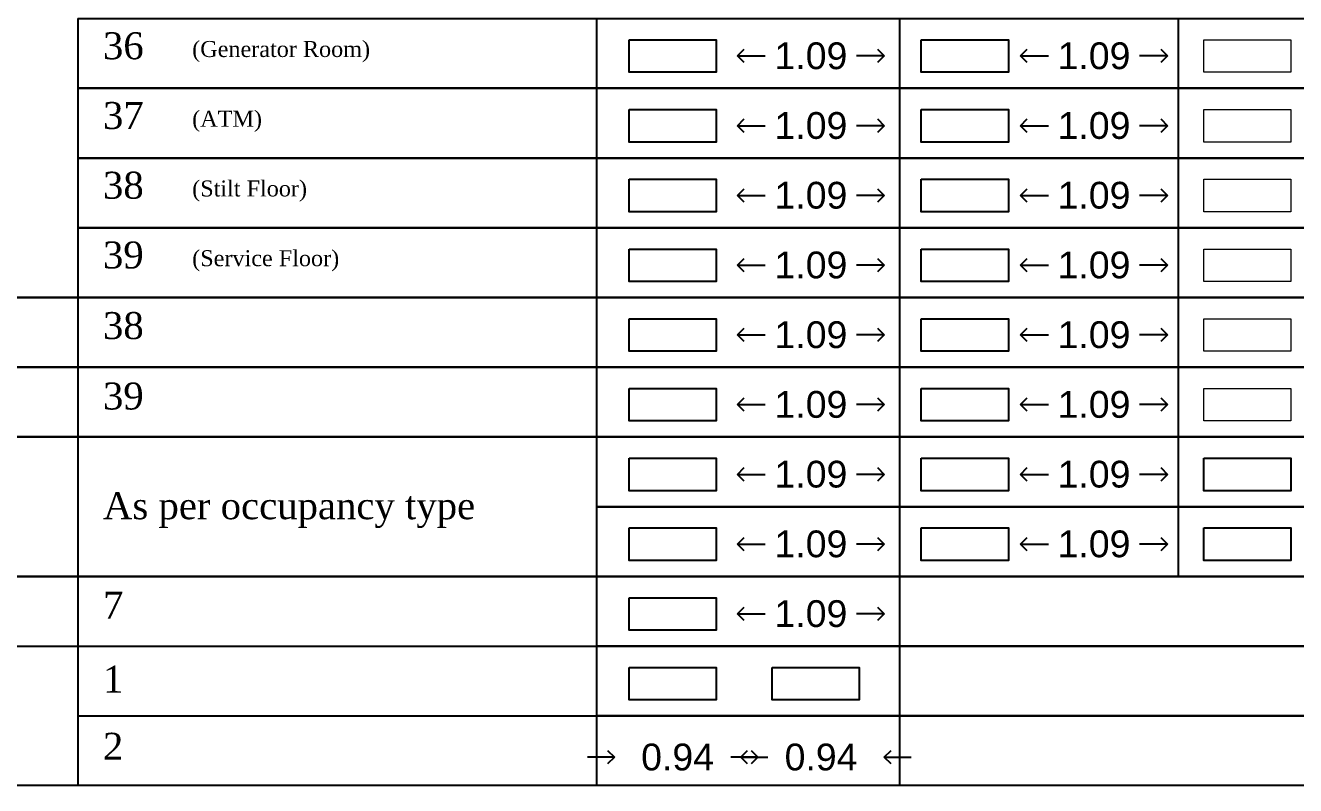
# Model space of a CAD drawing. Header units: metres. Extents: x -9481 to -9285, y 28740 to 57552.
# Drawn here: x -9462.12 to -9452.65, y 28751.47 to 28757.15 of the extents above; entities that cross this region are included whole.
import ezdxf

# ---------------------------------------------------------------- set-up
doc = ezdxf.new("R2010")
doc.units = ezdxf.units.M
doc.header["$PDMODE"] = 34
doc.header["$PDSIZE"] = -15
doc.linetypes.add('CONTINULUS', pattern=[0])
for name, color, linetype in [('BLK_1_FLR_0_ROOM_1_MEZ_AREA_1', 11, 'Continuous'), ('BLK_1_FLR_0_ROOM_2_MEZ_AREA_1', 11, 'Continuous'), ('BLK_1_FLR_1_ROOM_1_MEZ_AREA_1', 11, 'Continuous'), ('BLK_1_FLR_1_ROOM_2_MEZ_AREA_1', 11, 'Continuous'), ('BLK_1_FLR_2_ROOM_1_MEZ_AREA_1', 11, 'Continuous'), ('BLK_1_FLR_2_ROOM_2_MEZ_AREA_1', 11, 'Continuous'), ('ICT_LANDING_POINT_1', 7, 'Continuous'), ('ICT_LANDING_POINT_1_DOOR_1', 7, 'Continuous'), ('ICT_LANDING_POINT_1_DOOR_2', 7, 'Continuous')]:
    doc.layers.add(name, color=color, linetype=linetype)
doc.layers.add('BLK_1_FLR_1_REGULAR_ROOM_1', color=7, linetype='Continuous', plot=False)
doc.layers.add('BLK_1_FLR_2_REGULAR_ROOM_1', color=7, linetype='Continuous', lineweight=0)
doc.layers.add('PLAN', color=7, linetype='Continuous', lineweight=40)
doc.styles.add('Arial', font='arial.ttf', dxfattribs={"height": 0.2})
doc.styles.add('MtXpl_Georgia', font='georgiab.ttf')
doc.styles.add('style2', font='arial.ttf', dxfattribs={"height": 0.3})
doc.dimstyles.new('INT DIM', dxfattribs={"dimtxt": 0.3, "dimasz": 0.1, "dimexe": 0.18, "dimexo": 0.0625, "dimgap": 0.09, "dimtad": 0, "dimzin": 0, "dimdsep": 46, "dimtxsty": 'style2', "dimblk": 'OPEN90', "dimcen": 0.09, "dimse1": 1, "dimse2": 1, "dimclrd": 250, "dimclrt": 256, "dimadec": 0, "dimazin": 0, "dimtfac": 1, "dimtofl": 0, "dimtmove": 0, "dimatfit": 3, "dimfxl": 0.18, "dimtolj": 1, "dimtzin": 0, "dimlwd": -1, "dimarcsym": 0})

# ---------------------------------------------------------------- blocks, each defined once
blk = doc.blocks.new('_Open90')
at = {"layer": 'PLAN', "color": 0, "lineweight": -2}
for p, q in [((0, 0), (-1, 0)), ((-0.5, 0.5), (0, 0)), ((0, 0), (-0.5, -0.5))]:
    blk.add_line(p, q, dxfattribs=at)
blk = doc.blocks.new('*D345')
at = {"layer": 'BLK_1_FLR_1_REGULAR_ROOM_1', "color": 250, "transparency": 16777216}
for p, q in [((-9456.7091, 28756.9188), (-9456.6022, 28756.9188)), ((-9455.8142, 28756.9188), (-9455.9211, 28756.9188))]:
    blk.add_line(p, q, dxfattribs=at)
at = {"layer": 'Defpoints', "color": 0, "transparency": 16777216}
for p in [(-9456.8091, 28757.0389), (-9455.7142, 28757.0389), (-9455.7142, 28756.9188)]:
    blk.add_point(p, dxfattribs=at)
at = {"layer": 'BLK_1_FLR_1_REGULAR_ROOM_1', "color": 250, "transparency": 16777216, "xscale": 0.1, "yscale": 0.1, "zscale": 0.1, "rotation": 180}
blk.add_blockref('_Open90', (-9456.8091, 28756.9188), dxfattribs=at)
at = {"layer": 'BLK_1_FLR_1_REGULAR_ROOM_1', "color": 250, "transparency": 16777216, "xscale": 0.1, "yscale": 0.1, "zscale": 0.1}
blk.add_blockref('_Open90', (-9455.7142, 28756.9188), dxfattribs=at)
at = {"layer": 'BLK_1_FLR_1_REGULAR_ROOM_1', "transparency": 16777216, "insert": (-9456.2617, 28756.9188), "char_height": 0.2, "attachment_point": 5, "style": 'Arial', "bg_fill": 3, "box_fill_scale": 1.1, "bg_fill_color": 256, "bg_fill_true_color": 13158600, "bg_fill_transparency": 0}
blk.add_mtext('\\A1;1.09', dxfattribs=at)
blk = doc.blocks.new('*D346')
at = {"layer": 'BLK_1_FLR_1_REGULAR_ROOM_1', "color": 250, "transparency": 16777216}
for p, q in [((-9454.5973, 28756.9188), (-9454.4904, 28756.9188)), ((-9453.7023, 28756.9188), (-9453.8093, 28756.9188))]:
    blk.add_line(p, q, dxfattribs=at)
at = {"layer": 'Defpoints', "color": 0, "transparency": 16777216}
for p in [(-9454.6973, 28757.0389), (-9453.6023, 28757.0389), (-9453.6023, 28756.9188)]:
    blk.add_point(p, dxfattribs=at)
at = {"layer": 'BLK_1_FLR_1_REGULAR_ROOM_1', "color": 250, "transparency": 16777216, "xscale": 0.1, "yscale": 0.1, "zscale": 0.1, "rotation": 180}
blk.add_blockref('_Open90', (-9454.6973, 28756.9188), dxfattribs=at)
at = {"layer": 'BLK_1_FLR_1_REGULAR_ROOM_1', "color": 250, "transparency": 16777216, "xscale": 0.1, "yscale": 0.1, "zscale": 0.1}
blk.add_blockref('_Open90', (-9453.6023, 28756.9188), dxfattribs=at)
at = {"layer": 'BLK_1_FLR_1_REGULAR_ROOM_1', "transparency": 16777216, "insert": (-9454.1498, 28756.9188), "char_height": 0.2, "attachment_point": 5, "style": 'Arial', "bg_fill": 3, "box_fill_scale": 1.1, "bg_fill_color": 256, "bg_fill_true_color": 13158600, "bg_fill_transparency": 0}
blk.add_mtext('\\A1;1.09', dxfattribs=at)
blk = doc.blocks.new('*D352')
at = {"layer": 'BLK_1_FLR_1_REGULAR_ROOM_1', "color": 250, "transparency": 16777216}
for p, q in [((-9456.7091, 28756.3982), (-9456.6022, 28756.3982)), ((-9455.8142, 28756.3982), (-9455.9211, 28756.3982))]:
    blk.add_line(p, q, dxfattribs=at)
at = {"layer": 'Defpoints', "color": 0, "transparency": 16777216}
for p in [(-9456.8091, 28756.5182), (-9455.7142, 28756.5182), (-9455.7142, 28756.3982)]:
    blk.add_point(p, dxfattribs=at)
at = {"layer": 'BLK_1_FLR_1_REGULAR_ROOM_1', "color": 250, "transparency": 16777216, "xscale": 0.1, "yscale": 0.1, "zscale": 0.1, "rotation": 180}
blk.add_blockref('_Open90', (-9456.8091, 28756.3982), dxfattribs=at)
at = {"layer": 'BLK_1_FLR_1_REGULAR_ROOM_1', "color": 250, "transparency": 16777216, "xscale": 0.1, "yscale": 0.1, "zscale": 0.1}
blk.add_blockref('_Open90', (-9455.7142, 28756.3982), dxfattribs=at)
at = {"layer": 'BLK_1_FLR_1_REGULAR_ROOM_1', "transparency": 16777216, "insert": (-9456.2617, 28756.3982), "char_height": 0.2, "attachment_point": 5, "style": 'Arial', "bg_fill": 3, "box_fill_scale": 1.1, "bg_fill_color": 256, "bg_fill_true_color": 13158600, "bg_fill_transparency": 0}
blk.add_mtext('\\A1;1.09', dxfattribs=at)
blk = doc.blocks.new('*D353')
at = {"layer": 'BLK_1_FLR_1_REGULAR_ROOM_1', "color": 250, "transparency": 16777216}
for p, q in [((-9454.5973, 28756.3982), (-9454.4904, 28756.3982)), ((-9453.7023, 28756.3982), (-9453.8093, 28756.3982))]:
    blk.add_line(p, q, dxfattribs=at)
at = {"layer": 'Defpoints', "color": 0, "transparency": 16777216}
for p in [(-9454.6973, 28756.5182), (-9453.6023, 28756.5182), (-9453.6023, 28756.3982)]:
    blk.add_point(p, dxfattribs=at)
at = {"layer": 'BLK_1_FLR_1_REGULAR_ROOM_1', "color": 250, "transparency": 16777216, "xscale": 0.1, "yscale": 0.1, "zscale": 0.1, "rotation": 180}
blk.add_blockref('_Open90', (-9454.6973, 28756.3982), dxfattribs=at)
at = {"layer": 'BLK_1_FLR_1_REGULAR_ROOM_1', "color": 250, "transparency": 16777216, "xscale": 0.1, "yscale": 0.1, "zscale": 0.1}
blk.add_blockref('_Open90', (-9453.6023, 28756.3982), dxfattribs=at)
at = {"layer": 'BLK_1_FLR_1_REGULAR_ROOM_1', "transparency": 16777216, "insert": (-9454.1498, 28756.3982), "char_height": 0.2, "attachment_point": 5, "style": 'Arial', "bg_fill": 3, "box_fill_scale": 1.1, "bg_fill_color": 256, "bg_fill_true_color": 13158600, "bg_fill_transparency": 0}
blk.add_mtext('\\A1;1.09', dxfattribs=at)
blk = doc.blocks.new('*D359')
at = {"layer": 'BLK_1_FLR_1_REGULAR_ROOM_1', "color": 250, "transparency": 16777216}
for p, q in [((-9456.7091, 28755.8775), (-9456.6022, 28755.8775)), ((-9455.8142, 28755.8775), (-9455.9211, 28755.8775))]:
    blk.add_line(p, q, dxfattribs=at)
at = {"layer": 'Defpoints', "color": 0, "transparency": 16777216}
for p in [(-9456.8091, 28755.9976), (-9455.7142, 28755.9976), (-9455.7142, 28755.8775)]:
    blk.add_point(p, dxfattribs=at)
at = {"layer": 'BLK_1_FLR_1_REGULAR_ROOM_1', "color": 250, "transparency": 16777216, "xscale": 0.1, "yscale": 0.1, "zscale": 0.1, "rotation": 180}
blk.add_blockref('_Open90', (-9456.8091, 28755.8775), dxfattribs=at)
at = {"layer": 'BLK_1_FLR_1_REGULAR_ROOM_1', "color": 250, "transparency": 16777216, "xscale": 0.1, "yscale": 0.1, "zscale": 0.1}
blk.add_blockref('_Open90', (-9455.7142, 28755.8775), dxfattribs=at)
at = {"layer": 'BLK_1_FLR_1_REGULAR_ROOM_1', "transparency": 16777216, "insert": (-9456.2617, 28755.8775), "char_height": 0.2, "attachment_point": 5, "style": 'Arial', "bg_fill": 3, "box_fill_scale": 1.1, "bg_fill_color": 256, "bg_fill_true_color": 13158600, "bg_fill_transparency": 0}
blk.add_mtext('\\A1;1.09', dxfattribs=at)
blk = doc.blocks.new('*D360')
at = {"layer": 'BLK_1_FLR_1_REGULAR_ROOM_1', "color": 250, "transparency": 16777216}
for p, q in [((-9454.5973, 28755.8775), (-9454.4904, 28755.8775)), ((-9453.7023, 28755.8775), (-9453.8093, 28755.8775))]:
    blk.add_line(p, q, dxfattribs=at)
at = {"layer": 'Defpoints', "color": 0, "transparency": 16777216}
for p in [(-9454.6973, 28755.9976), (-9453.6023, 28755.9976), (-9453.6023, 28755.8775)]:
    blk.add_point(p, dxfattribs=at)
at = {"layer": 'BLK_1_FLR_1_REGULAR_ROOM_1', "color": 250, "transparency": 16777216, "xscale": 0.1, "yscale": 0.1, "zscale": 0.1, "rotation": 180}
blk.add_blockref('_Open90', (-9454.6973, 28755.8775), dxfattribs=at)
at = {"layer": 'BLK_1_FLR_1_REGULAR_ROOM_1', "color": 250, "transparency": 16777216, "xscale": 0.1, "yscale": 0.1, "zscale": 0.1}
blk.add_blockref('_Open90', (-9453.6023, 28755.8775), dxfattribs=at)
at = {"layer": 'BLK_1_FLR_1_REGULAR_ROOM_1', "transparency": 16777216, "insert": (-9454.1498, 28755.8775), "char_height": 0.2, "attachment_point": 5, "style": 'Arial', "bg_fill": 3, "box_fill_scale": 1.1, "bg_fill_color": 256, "bg_fill_true_color": 13158600, "bg_fill_transparency": 0}
blk.add_mtext('\\A1;1.09', dxfattribs=at)
blk = doc.blocks.new('*D366')
at = {"layer": 'BLK_1_FLR_1_REGULAR_ROOM_1', "color": 250, "transparency": 16777216}
for p, q in [((-9456.7091, 28755.3569), (-9456.6022, 28755.3569)), ((-9455.8142, 28755.3569), (-9455.9211, 28755.3569))]:
    blk.add_line(p, q, dxfattribs=at)
at = {"layer": 'Defpoints', "color": 0, "transparency": 16777216}
for p in [(-9456.8091, 28755.477), (-9455.7142, 28755.477), (-9455.7142, 28755.3569)]:
    blk.add_point(p, dxfattribs=at)
at = {"layer": 'BLK_1_FLR_1_REGULAR_ROOM_1', "color": 250, "transparency": 16777216, "xscale": 0.1, "yscale": 0.1, "zscale": 0.1, "rotation": 180}
blk.add_blockref('_Open90', (-9456.8091, 28755.3569), dxfattribs=at)
at = {"layer": 'BLK_1_FLR_1_REGULAR_ROOM_1', "color": 250, "transparency": 16777216, "xscale": 0.1, "yscale": 0.1, "zscale": 0.1}
blk.add_blockref('_Open90', (-9455.7142, 28755.3569), dxfattribs=at)
at = {"layer": 'BLK_1_FLR_1_REGULAR_ROOM_1', "transparency": 16777216, "insert": (-9456.2617, 28755.3569), "char_height": 0.2, "attachment_point": 5, "style": 'Arial', "bg_fill": 3, "box_fill_scale": 1.1, "bg_fill_color": 256, "bg_fill_true_color": 13158600, "bg_fill_transparency": 0}
blk.add_mtext('\\A1;1.09', dxfattribs=at)
blk = doc.blocks.new('*D367')
at = {"layer": 'BLK_1_FLR_1_REGULAR_ROOM_1', "color": 250, "transparency": 16777216}
for p, q in [((-9454.5973, 28755.3569), (-9454.4904, 28755.3569)), ((-9453.7023, 28755.3569), (-9453.8093, 28755.3569))]:
    blk.add_line(p, q, dxfattribs=at)
at = {"layer": 'Defpoints', "color": 0, "transparency": 16777216}
for p in [(-9454.6973, 28755.477), (-9453.6023, 28755.477), (-9453.6023, 28755.3569)]:
    blk.add_point(p, dxfattribs=at)
at = {"layer": 'BLK_1_FLR_1_REGULAR_ROOM_1', "color": 250, "transparency": 16777216, "xscale": 0.1, "yscale": 0.1, "zscale": 0.1, "rotation": 180}
blk.add_blockref('_Open90', (-9454.6973, 28755.3569), dxfattribs=at)
at = {"layer": 'BLK_1_FLR_1_REGULAR_ROOM_1', "color": 250, "transparency": 16777216, "xscale": 0.1, "yscale": 0.1, "zscale": 0.1}
blk.add_blockref('_Open90', (-9453.6023, 28755.3569), dxfattribs=at)
at = {"layer": 'BLK_1_FLR_1_REGULAR_ROOM_1', "transparency": 16777216, "insert": (-9454.1498, 28755.3569), "char_height": 0.2, "attachment_point": 5, "style": 'Arial', "bg_fill": 3, "box_fill_scale": 1.1, "bg_fill_color": 256, "bg_fill_true_color": 13158600, "bg_fill_transparency": 0}
blk.add_mtext('\\A1;1.09', dxfattribs=at)
blk = doc.blocks.new('*D380')
at = {"layer": 'BLK_1_FLR_1_REGULAR_ROOM_1', "color": 250, "transparency": 16777216}
for p, q in [((-9456.7091, 28754.8362), (-9456.6022, 28754.8362)), ((-9455.8142, 28754.8362), (-9455.9211, 28754.8362))]:
    blk.add_line(p, q, dxfattribs=at)
at = {"layer": 'Defpoints', "color": 0, "transparency": 16777216}
for p in [(-9456.8091, 28754.9563), (-9455.7142, 28754.9563), (-9455.7142, 28754.8362)]:
    blk.add_point(p, dxfattribs=at)
at = {"layer": 'BLK_1_FLR_1_REGULAR_ROOM_1', "color": 250, "transparency": 16777216, "xscale": 0.1, "yscale": 0.1, "zscale": 0.1, "rotation": 180}
blk.add_blockref('_Open90', (-9456.8091, 28754.8362), dxfattribs=at)
at = {"layer": 'BLK_1_FLR_1_REGULAR_ROOM_1', "color": 250, "transparency": 16777216, "xscale": 0.1, "yscale": 0.1, "zscale": 0.1}
blk.add_blockref('_Open90', (-9455.7142, 28754.8362), dxfattribs=at)
at = {"layer": 'BLK_1_FLR_1_REGULAR_ROOM_1', "transparency": 16777216, "insert": (-9456.2617, 28754.8362), "char_height": 0.2, "attachment_point": 5, "style": 'Arial', "bg_fill": 3, "box_fill_scale": 1.1, "bg_fill_color": 256, "bg_fill_true_color": 13158600, "bg_fill_transparency": 0}
blk.add_mtext('\\A1;1.09', dxfattribs=at)
blk = doc.blocks.new('*D381')
at = {"layer": 'BLK_1_FLR_1_REGULAR_ROOM_1', "color": 250, "transparency": 16777216}
for p, q in [((-9454.5973, 28754.8362), (-9454.4904, 28754.8362)), ((-9453.7023, 28754.8362), (-9453.8093, 28754.8362))]:
    blk.add_line(p, q, dxfattribs=at)
at = {"layer": 'Defpoints', "color": 0, "transparency": 16777216}
for p in [(-9454.6973, 28754.9563), (-9453.6023, 28754.9563), (-9453.6023, 28754.8362)]:
    blk.add_point(p, dxfattribs=at)
at = {"layer": 'BLK_1_FLR_1_REGULAR_ROOM_1', "color": 250, "transparency": 16777216, "xscale": 0.1, "yscale": 0.1, "zscale": 0.1, "rotation": 180}
blk.add_blockref('_Open90', (-9454.6973, 28754.8362), dxfattribs=at)
at = {"layer": 'BLK_1_FLR_1_REGULAR_ROOM_1', "color": 250, "transparency": 16777216, "xscale": 0.1, "yscale": 0.1, "zscale": 0.1}
blk.add_blockref('_Open90', (-9453.6023, 28754.8362), dxfattribs=at)
at = {"layer": 'BLK_1_FLR_1_REGULAR_ROOM_1', "transparency": 16777216, "insert": (-9454.1498, 28754.8362), "char_height": 0.2, "attachment_point": 5, "style": 'Arial', "bg_fill": 3, "box_fill_scale": 1.1, "bg_fill_color": 256, "bg_fill_true_color": 13158600, "bg_fill_transparency": 0}
blk.add_mtext('\\A1;1.09', dxfattribs=at)
blk = doc.blocks.new('*D373')
at = {"layer": 'BLK_1_FLR_1_REGULAR_ROOM_1', "color": 250, "transparency": 16777216}
for p, q in [((-9456.7091, 28754.3156), (-9456.6022, 28754.3156)), ((-9455.8142, 28754.3156), (-9455.9211, 28754.3156))]:
    blk.add_line(p, q, dxfattribs=at)
at = {"layer": 'Defpoints', "color": 0, "transparency": 16777216}
for p in [(-9456.8091, 28754.4357), (-9455.7142, 28754.4357), (-9455.7142, 28754.3156)]:
    blk.add_point(p, dxfattribs=at)
at = {"layer": 'BLK_1_FLR_1_REGULAR_ROOM_1', "color": 250, "transparency": 16777216, "xscale": 0.1, "yscale": 0.1, "zscale": 0.1, "rotation": 180}
blk.add_blockref('_Open90', (-9456.8091, 28754.3156), dxfattribs=at)
at = {"layer": 'BLK_1_FLR_1_REGULAR_ROOM_1', "color": 250, "transparency": 16777216, "xscale": 0.1, "yscale": 0.1, "zscale": 0.1}
blk.add_blockref('_Open90', (-9455.7142, 28754.3156), dxfattribs=at)
at = {"layer": 'BLK_1_FLR_1_REGULAR_ROOM_1', "transparency": 16777216, "insert": (-9456.2617, 28754.3156), "char_height": 0.2, "attachment_point": 5, "style": 'Arial', "bg_fill": 3, "box_fill_scale": 1.1, "bg_fill_color": 256, "bg_fill_true_color": 13158600, "bg_fill_transparency": 0}
blk.add_mtext('\\A1;1.09', dxfattribs=at)
blk = doc.blocks.new('*D374')
at = {"layer": 'BLK_1_FLR_1_REGULAR_ROOM_1', "color": 250, "transparency": 16777216}
for p, q in [((-9454.5973, 28754.3156), (-9454.4904, 28754.3156)), ((-9453.7023, 28754.3156), (-9453.8093, 28754.3156))]:
    blk.add_line(p, q, dxfattribs=at)
at = {"layer": 'Defpoints', "color": 0, "transparency": 16777216}
for p in [(-9454.6973, 28754.4357), (-9453.6023, 28754.4357), (-9453.6023, 28754.3156)]:
    blk.add_point(p, dxfattribs=at)
at = {"layer": 'BLK_1_FLR_1_REGULAR_ROOM_1', "color": 250, "transparency": 16777216, "xscale": 0.1, "yscale": 0.1, "zscale": 0.1, "rotation": 180}
blk.add_blockref('_Open90', (-9454.6973, 28754.3156), dxfattribs=at)
at = {"layer": 'BLK_1_FLR_1_REGULAR_ROOM_1', "color": 250, "transparency": 16777216, "xscale": 0.1, "yscale": 0.1, "zscale": 0.1}
blk.add_blockref('_Open90', (-9453.6023, 28754.3156), dxfattribs=at)
at = {"layer": 'BLK_1_FLR_1_REGULAR_ROOM_1', "transparency": 16777216, "insert": (-9454.1498, 28754.3156), "char_height": 0.2, "attachment_point": 5, "style": 'Arial', "bg_fill": 3, "box_fill_scale": 1.1, "bg_fill_color": 256, "bg_fill_true_color": 13158600, "bg_fill_transparency": 0}
blk.add_mtext('\\A1;1.09', dxfattribs=at)
blk = doc.blocks.new('*D442')
at = {"layer": 'BLK_1_FLR_0_ROOM_1_MEZ_AREA_1', "color": 250, "ltscale": 0.05, "transparency": 16777216}
for p, q in [((-9456.7091, 28753.7949), (-9456.6022, 28753.7949)), ((-9455.8142, 28753.7949), (-9455.9211, 28753.7949))]:
    blk.add_line(p, q, dxfattribs=at)
at = {"layer": 'Defpoints', "color": 0, "linetype": 'CONTINULUS', "ltscale": 0.05, "transparency": 16777216}
for p in [(-9456.8091, 28753.915), (-9455.7142, 28753.915), (-9455.7142, 28753.7949)]:
    blk.add_point(p, dxfattribs=at)
at = {"layer": 'BLK_1_FLR_0_ROOM_1_MEZ_AREA_1', "color": 250, "linetype": 'CONTINULUS', "ltscale": 0.05, "transparency": 16777216, "xscale": 0.1, "yscale": 0.1, "zscale": 0.1, "rotation": 180}
blk.add_blockref('_Open90', (-9456.8091, 28753.7949), dxfattribs=at)
at = {"layer": 'BLK_1_FLR_0_ROOM_1_MEZ_AREA_1', "color": 250, "linetype": 'CONTINULUS', "ltscale": 0.05, "transparency": 16777216, "xscale": 0.1, "yscale": 0.1, "zscale": 0.1}
blk.add_blockref('_Open90', (-9455.7142, 28753.7949), dxfattribs=at)
at = {"layer": 'BLK_1_FLR_0_ROOM_1_MEZ_AREA_1', "linetype": 'CONTINULUS', "ltscale": 0.05, "transparency": 16777216, "insert": (-9456.2617, 28753.7949), "char_height": 0.2, "attachment_point": 5, "style": 'Arial', "bg_fill": 3, "box_fill_scale": 1.1, "bg_fill_color": 256, "bg_fill_true_color": 13158600, "bg_fill_transparency": 0}
blk.add_mtext('\\A1;1.09', dxfattribs=at)
blk = doc.blocks.new('*D443')
at = {"layer": 'BLK_1_FLR_1_ROOM_1_MEZ_AREA_1', "color": 250, "ltscale": 0.05, "transparency": 16777216}
for p, q in [((-9454.5973, 28753.7949), (-9454.4904, 28753.7949)), ((-9453.7023, 28753.7949), (-9453.8093, 28753.7949))]:
    blk.add_line(p, q, dxfattribs=at)
at = {"layer": 'Defpoints', "color": 0, "linetype": 'CONTINULUS', "ltscale": 0.05, "transparency": 16777216}
for p in [(-9454.6973, 28753.915), (-9453.6023, 28753.915), (-9453.6023, 28753.7949)]:
    blk.add_point(p, dxfattribs=at)
at = {"layer": 'BLK_1_FLR_1_ROOM_1_MEZ_AREA_1', "color": 250, "linetype": 'CONTINULUS', "ltscale": 0.05, "transparency": 16777216, "xscale": 0.1, "yscale": 0.1, "zscale": 0.1, "rotation": 180}
blk.add_blockref('_Open90', (-9454.6973, 28753.7949), dxfattribs=at)
at = {"layer": 'BLK_1_FLR_1_ROOM_1_MEZ_AREA_1', "color": 250, "linetype": 'CONTINULUS', "ltscale": 0.05, "transparency": 16777216, "xscale": 0.1, "yscale": 0.1, "zscale": 0.1}
blk.add_blockref('_Open90', (-9453.6023, 28753.7949), dxfattribs=at)
at = {"layer": 'BLK_1_FLR_1_ROOM_1_MEZ_AREA_1', "linetype": 'CONTINULUS', "ltscale": 0.05, "transparency": 16777216, "insert": (-9454.1498, 28753.7949), "char_height": 0.2, "attachment_point": 5, "style": 'Arial', "bg_fill": 3, "box_fill_scale": 1.1, "bg_fill_color": 256, "bg_fill_true_color": 13158600, "bg_fill_transparency": 0}
blk.add_mtext('\\A1;1.09', dxfattribs=at)
blk = doc.blocks.new('*D449')
at = {"layer": 'BLK_1_FLR_0_ROOM_2_MEZ_AREA_1', "color": 250, "ltscale": 0.05, "transparency": 16777216}
for p, q in [((-9456.7091, 28753.2743), (-9456.6022, 28753.2743)), ((-9455.8142, 28753.2743), (-9455.9211, 28753.2743))]:
    blk.add_line(p, q, dxfattribs=at)
at = {"layer": 'Defpoints', "color": 0, "linetype": 'CONTINULUS', "ltscale": 0.05, "transparency": 16777216}
for p in [(-9456.8091, 28753.3944), (-9455.7142, 28753.3944), (-9455.7142, 28753.2743)]:
    blk.add_point(p, dxfattribs=at)
at = {"layer": 'BLK_1_FLR_0_ROOM_2_MEZ_AREA_1', "color": 250, "linetype": 'CONTINULUS', "ltscale": 0.05, "transparency": 16777216, "xscale": 0.1, "yscale": 0.1, "zscale": 0.1, "rotation": 180}
blk.add_blockref('_Open90', (-9456.8091, 28753.2743), dxfattribs=at)
at = {"layer": 'BLK_1_FLR_0_ROOM_2_MEZ_AREA_1', "color": 250, "linetype": 'CONTINULUS', "ltscale": 0.05, "transparency": 16777216, "xscale": 0.1, "yscale": 0.1, "zscale": 0.1}
blk.add_blockref('_Open90', (-9455.7142, 28753.2743), dxfattribs=at)
at = {"layer": 'BLK_1_FLR_0_ROOM_2_MEZ_AREA_1', "linetype": 'CONTINULUS', "ltscale": 0.05, "transparency": 16777216, "insert": (-9456.2617, 28753.2743), "char_height": 0.2, "attachment_point": 5, "style": 'Arial', "bg_fill": 3, "box_fill_scale": 1.1, "bg_fill_color": 256, "bg_fill_true_color": 13158600, "bg_fill_transparency": 0}
blk.add_mtext('\\A1;1.09', dxfattribs=at)
blk = doc.blocks.new('*D450')
at = {"layer": 'BLK_1_FLR_1_ROOM_2_MEZ_AREA_1', "color": 250, "ltscale": 0.05, "transparency": 16777216}
for p, q in [((-9454.5973, 28753.2743), (-9454.4904, 28753.2743)), ((-9453.7023, 28753.2743), (-9453.8093, 28753.2743))]:
    blk.add_line(p, q, dxfattribs=at)
at = {"layer": 'Defpoints', "color": 0, "linetype": 'CONTINULUS', "ltscale": 0.05, "transparency": 16777216}
for p in [(-9454.6973, 28753.3944), (-9453.6023, 28753.3944), (-9453.6023, 28753.2743)]:
    blk.add_point(p, dxfattribs=at)
at = {"layer": 'BLK_1_FLR_1_ROOM_2_MEZ_AREA_1', "color": 250, "linetype": 'CONTINULUS', "ltscale": 0.05, "transparency": 16777216, "xscale": 0.1, "yscale": 0.1, "zscale": 0.1, "rotation": 180}
blk.add_blockref('_Open90', (-9454.6973, 28753.2743), dxfattribs=at)
at = {"layer": 'BLK_1_FLR_1_ROOM_2_MEZ_AREA_1', "color": 250, "linetype": 'CONTINULUS', "ltscale": 0.05, "transparency": 16777216, "xscale": 0.1, "yscale": 0.1, "zscale": 0.1}
blk.add_blockref('_Open90', (-9453.6023, 28753.2743), dxfattribs=at)
at = {"layer": 'BLK_1_FLR_1_ROOM_2_MEZ_AREA_1', "linetype": 'CONTINULUS', "ltscale": 0.05, "transparency": 16777216, "insert": (-9454.1498, 28753.2743), "char_height": 0.2, "attachment_point": 5, "style": 'Arial', "bg_fill": 3, "box_fill_scale": 1.1, "bg_fill_color": 256, "bg_fill_true_color": 13158600, "bg_fill_transparency": 0}
blk.add_mtext('\\A1;1.09', dxfattribs=at)
blk = doc.blocks.new('*D494')
at = {"layer": 'Defpoints', "color": 0, "linetype": 'CONTINULUS', "ltscale": 0.05, "transparency": 16777216}
for p in [(-9456.8091, 28752.8737), (-9455.7142, 28752.8737), (-9455.7142, 28752.7536)]:
    blk.add_point(p, dxfattribs=at)
at = {"layer": 'ICT_LANDING_POINT_1', "color": 250, "ltscale": 0.05, "transparency": 16777216}
for p, q in [((-9456.7091, 28752.7536), (-9456.6022, 28752.7536)), ((-9455.8142, 28752.7536), (-9455.9211, 28752.7536))]:
    blk.add_line(p, q, dxfattribs=at)
at = {"layer": 'ICT_LANDING_POINT_1', "color": 250, "linetype": 'CONTINULUS', "ltscale": 0.05, "transparency": 16777216, "xscale": 0.1, "yscale": 0.1, "zscale": 0.1, "rotation": 180}
blk.add_blockref('_Open90', (-9456.8091, 28752.7536), dxfattribs=at)
at = {"layer": 'ICT_LANDING_POINT_1', "color": 250, "linetype": 'CONTINULUS', "ltscale": 0.05, "transparency": 16777216, "xscale": 0.1, "yscale": 0.1, "zscale": 0.1}
blk.add_blockref('_Open90', (-9455.7142, 28752.7536), dxfattribs=at)
at = {"layer": 'ICT_LANDING_POINT_1', "linetype": 'CONTINULUS', "ltscale": 0.05, "transparency": 16777216, "insert": (-9456.2617, 28752.7536), "char_height": 0.2, "attachment_point": 5, "style": 'Arial', "bg_fill": 3, "box_fill_scale": 1.1, "bg_fill_color": 256, "bg_fill_true_color": 13158600, "bg_fill_transparency": 0}
blk.add_mtext('\\A1;1.09', dxfattribs=at)
blk = doc.blocks.new('*D517')
at = {"layer": 'Defpoints', "color": 0, "linetype": 'CONTINULUS', "ltscale": 0.05, "transparency": 16777216}
for p in [(-9456.6582, 28751.8032), (-9455.7142, 28751.8032), (-9455.7142, 28751.6831)]:
    blk.add_point(p, dxfattribs=at)
at = {"layer": 'ICT_LANDING_POINT_1_DOOR_2', "color": 250, "ltscale": 0.05, "transparency": 16777216}
for p, q in [((-9456.7582, 28751.6831), (-9456.8582, 28751.6831)), ((-9455.6142, 28751.6831), (-9455.5142, 28751.6831))]:
    blk.add_line(p, q, dxfattribs=at)
at = {"layer": 'ICT_LANDING_POINT_1_DOOR_2', "color": 250, "linetype": 'CONTINULUS', "ltscale": 0.05, "transparency": 16777216, "xscale": 0.1, "yscale": 0.1, "zscale": 0.1}
blk.add_blockref('_Open90', (-9456.6582, 28751.6831), dxfattribs=at)
at = {"layer": 'ICT_LANDING_POINT_1_DOOR_2', "color": 250, "linetype": 'CONTINULUS', "ltscale": 0.05, "transparency": 16777216, "xscale": 0.1, "yscale": 0.1, "zscale": 0.1, "rotation": 180}
blk.add_blockref('_Open90', (-9455.7142, 28751.6831), dxfattribs=at)
at = {"layer": 'ICT_LANDING_POINT_1_DOOR_2', "linetype": 'CONTINULUS', "ltscale": 0.05, "transparency": 16777216, "insert": (-9456.1862, 28751.6831), "char_height": 0.2, "attachment_point": 5, "style": 'Arial', "bg_fill": 3, "box_fill_scale": 1.1, "bg_fill_color": 256, "bg_fill_true_color": 13158600, "bg_fill_transparency": 0}
blk.add_mtext('\\A1;0.94', dxfattribs=at)
blk = doc.blocks.new('*D519')
at = {"layer": 'Defpoints', "color": 0, "linetype": 'CONTINULUS', "ltscale": 0.05, "transparency": 16777216}
for p in [(-9457.7284, 28751.8032), (-9456.7844, 28751.8032), (-9456.7844, 28751.6831)]:
    blk.add_point(p, dxfattribs=at)
at = {"layer": 'ICT_LANDING_POINT_1_DOOR_1', "color": 250, "ltscale": 0.05, "transparency": 16777216}
for p, q in [((-9457.8284, 28751.6831), (-9457.9284, 28751.6831)), ((-9456.6844, 28751.6831), (-9456.5844, 28751.6831))]:
    blk.add_line(p, q, dxfattribs=at)
at = {"layer": 'ICT_LANDING_POINT_1_DOOR_1', "color": 250, "linetype": 'CONTINULUS', "ltscale": 0.05, "transparency": 16777216, "xscale": 0.1, "yscale": 0.1, "zscale": 0.1}
blk.add_blockref('_Open90', (-9457.7284, 28751.6831), dxfattribs=at)
at = {"layer": 'ICT_LANDING_POINT_1_DOOR_1', "color": 250, "linetype": 'CONTINULUS', "ltscale": 0.05, "transparency": 16777216, "xscale": 0.1, "yscale": 0.1, "zscale": 0.1, "rotation": 180}
blk.add_blockref('_Open90', (-9456.7844, 28751.6831), dxfattribs=at)
at = {"layer": 'ICT_LANDING_POINT_1_DOOR_1', "linetype": 'CONTINULUS', "ltscale": 0.05, "transparency": 16777216, "insert": (-9457.2564, 28751.6831), "char_height": 0.2, "attachment_point": 5, "style": 'Arial', "bg_fill": 3, "box_fill_scale": 1.1, "bg_fill_color": 256, "bg_fill_true_color": 13158600, "bg_fill_transparency": 0}
blk.add_mtext('\\A1;0.94', dxfattribs=at)

msp = doc.modelspace()

# ---------------------------------------------------------------- linework, layer by layer
for p, q in [((-9461.7318, 28757.1978), (-9461.7318, 28756.6756)), ((-9457.8622, 28757.1978), (-9457.8622, 28756.6772)), ((-9455.6016, 28757.1978), (-9455.6016, 28756.6772)), ((-9453.5208, 28757.1978), (-9453.5208, 28756.6772)), ((-9461.7318, 28756.6772), (-9461.7318, 28756.155)), ((-9457.8622, 28756.6772), (-9457.8622, 28756.1565)), ((-9455.6016, 28756.6772), (-9455.6016, 28756.1565)), ((-9453.5208, 28756.6772), (-9453.5208, 28756.1565)), ((-9461.7318, 28756.1565), (-9461.7318, 28755.6344)), ((-9457.8622, 28756.1565), (-9457.8622, 28755.6359)), ((-9455.6016, 28756.1565), (-9455.6016, 28755.6359)), ((-9453.5208, 28756.1565), (-9453.5208, 28755.6359)), ((-9461.7318, 28755.6359), (-9461.7318, 28755.1137)), ((-9457.8622, 28755.6359), (-9457.8622, 28755.1152)), ((-9455.6016, 28755.6359), (-9455.6016, 28755.1152)), ((-9453.5208, 28755.6359), (-9453.5208, 28755.1152)), ((-9461.7318, 28755.1152), (-9461.7318, 28754.5931)), ((-9457.8622, 28755.1152), (-9457.8622, 28754.5946)), ((-9455.6016, 28755.1152), (-9455.6016, 28754.5946)), ((-9453.5208, 28755.1152), (-9453.5208, 28754.5946)), ((-9461.7318, 28754.5946), (-9461.7318, 28754.0724)), ((-9457.8622, 28754.5946), (-9457.8622, 28754.0739)), ((-9455.6016, 28754.5946), (-9455.6016, 28754.0739)), ((-9453.5208, 28754.5946), (-9453.5208, 28754.0739)), ((-9461.7318, 28754.0739), (-9461.7318, 28753.5518)), ((-9457.8622, 28754.0739), (-9457.8622, 28753.5533)), ((-9455.6016, 28754.0739), (-9455.6016, 28753.5533)), ((-9453.5208, 28754.0739), (-9453.5208, 28753.5533)), ((-9461.7318, 28753.5533), (-9461.7318, 28753.0311)), ((-9457.8622, 28753.5533), (-9457.8622, 28753.0326)), ((-9455.6016, 28753.5533), (-9455.6016, 28753.0326)), ((-9453.5208, 28753.5533), (-9453.5208, 28753.0326)), ((-9461.7318, 28753.0326), (-9461.7318, 28752.5105)), ((-9457.8622, 28753.0326), (-9457.8622, 28752.512)), ((-9455.6016, 28753.0326), (-9455.6016, 28752.512)), ((-9461.7318, 28752.512), (-9461.7318, 28751.9898)), ((-9457.8622, 28752.512), (-9457.8622, 28751.9913)), ((-9455.6016, 28752.512), (-9455.6016, 28751.9913)), ((-9461.7318, 28751.9913), (-9461.7318, 28751.4692)), ((-9457.8622, 28751.9913), (-9457.8622, 28751.4707)), ((-9455.6016, 28751.9913), (-9455.6016, 28751.4707))]:
    msp.add_line(p, q)
for points in [[(-9461.7318, 28757.1978), (-9442.23, 28757.1978), (-9442.23, 28756.6772), (-9461.7318, 28756.6772)], [(-9461.7318, 28756.6772), (-9442.23, 28756.6772), (-9442.23, 28756.1565), (-9461.7318, 28756.1565)], [(-9461.7318, 28756.1565), (-9442.23, 28756.1565), (-9442.23, 28755.6359), (-9461.7318, 28755.6359)], [(-9461.7318, 28755.6359), (-9442.23, 28755.6359), (-9442.23, 28755.1152), (-9481.2579, 28755.1152), (-9481.2579, 28755.6359), (-9481.2579, 28755.6359)], [(-9470.8642, 28752.512), (-9442.23, 28752.512), (-9442.23, 28751.9913), (-9457.8622, 28751.9913)], [(-9461.7318, 28751.9913), (-9442.23, 28751.9913), (-9442.23, 28751.4707), (-9481.2579, 28751.4707), (-9481.2579, 28751.9913)]]:
    msp.add_lwpolyline(points)
at = {"layer": 'BLK_1_FLR_0_ROOM_1_MEZ_AREA_1', "color": 11, "linetype": 'CONTINULUS', "ltscale": 0.05}
msp.add_lwpolyline([(-9457.6189, 28753.915), (-9456.9697, 28753.915), (-9456.9697, 28753.6729), (-9457.6189, 28753.6729)], close=True, dxfattribs=at)
at = {"layer": 'BLK_1_FLR_0_ROOM_2_MEZ_AREA_1', "color": 11, "linetype": 'CONTINULUS', "ltscale": 0.05}
msp.add_lwpolyline([(-9457.6189, 28753.3944), (-9456.9697, 28753.3944), (-9456.9697, 28753.1522), (-9457.6189, 28753.1522)], close=True, dxfattribs=at)
at = {"layer": 'BLK_1_FLR_1_REGULAR_ROOM_1', "color": 36}
for points in [[(-9457.6189, 28757.0389), (-9456.9697, 28757.0389), (-9456.9697, 28756.7967), (-9457.6189, 28756.7967)], [(-9455.4381, 28757.0389), (-9454.7889, 28757.0389), (-9454.7889, 28756.7967), (-9455.4381, 28756.7967)]]:
    msp.add_lwpolyline(points, close=True, dxfattribs=at)
at = {"layer": 'BLK_1_FLR_1_REGULAR_ROOM_1', "color": 37}
for points in [[(-9457.6189, 28756.5182), (-9456.9697, 28756.5182), (-9456.9697, 28756.2761), (-9457.6189, 28756.2761)], [(-9455.4381, 28756.5182), (-9454.7889, 28756.5182), (-9454.7889, 28756.2761), (-9455.4381, 28756.2761)]]:
    msp.add_lwpolyline(points, close=True, dxfattribs=at)
at = {"layer": 'BLK_1_FLR_1_REGULAR_ROOM_1', "color": 38}
for points in [[(-9457.6189, 28755.9976), (-9456.9697, 28755.9976), (-9456.9697, 28755.7554), (-9457.6189, 28755.7554)], [(-9455.4381, 28755.9976), (-9454.7889, 28755.9976), (-9454.7889, 28755.7554), (-9455.4381, 28755.7554)], [(-9457.6189, 28754.9563), (-9456.9697, 28754.9563), (-9456.9697, 28754.7142), (-9457.6189, 28754.7142)], [(-9455.4381, 28754.9563), (-9454.7889, 28754.9563), (-9454.7889, 28754.7142), (-9455.4381, 28754.7142)]]:
    msp.add_lwpolyline(points, close=True, dxfattribs=at)
at = {"layer": 'BLK_1_FLR_1_REGULAR_ROOM_1', "color": 39}
for points in [[(-9457.6189, 28755.477), (-9456.9697, 28755.477), (-9456.9697, 28755.2348), (-9457.6189, 28755.2348)], [(-9455.4381, 28755.477), (-9454.7889, 28755.477), (-9454.7889, 28755.2348), (-9455.4381, 28755.2348)], [(-9457.6189, 28754.4357), (-9456.9697, 28754.4357), (-9456.9697, 28754.1935), (-9457.6189, 28754.1935)], [(-9455.4381, 28754.4357), (-9454.7889, 28754.4357), (-9454.7889, 28754.1935), (-9455.4381, 28754.1935)]]:
    msp.add_lwpolyline(points, close=True, dxfattribs=at)
at = {"layer": 'BLK_1_FLR_1_ROOM_1_MEZ_AREA_1', "color": 11, "linetype": 'CONTINULUS', "ltscale": 0.05}
msp.add_lwpolyline([(-9455.4381, 28753.915), (-9454.7889, 28753.915), (-9454.7889, 28753.6729), (-9455.4381, 28753.6729)], close=True, dxfattribs=at)
at = {"layer": 'BLK_1_FLR_1_ROOM_2_MEZ_AREA_1', "color": 11, "linetype": 'CONTINULUS', "ltscale": 0.05}
msp.add_lwpolyline([(-9455.4381, 28753.3944), (-9454.7889, 28753.3944), (-9454.7889, 28753.1522), (-9455.4381, 28753.1522)], close=True, dxfattribs=at)
at = {"layer": 'BLK_1_FLR_2_REGULAR_ROOM_1', "color": 36}
msp.add_lwpolyline([(-9453.3316, 28757.0389), (-9452.6824, 28757.0389), (-9452.6824, 28756.7967), (-9453.3316, 28756.7967)], close=True, dxfattribs=at)
at = {"layer": 'BLK_1_FLR_2_REGULAR_ROOM_1', "color": 37}
msp.add_lwpolyline([(-9453.3316, 28756.5182), (-9452.6824, 28756.5182), (-9452.6824, 28756.2761), (-9453.3316, 28756.2761)], close=True, dxfattribs=at)
at = {"layer": 'BLK_1_FLR_2_REGULAR_ROOM_1', "color": 38}
for points in [[(-9453.3316, 28755.9976), (-9452.6824, 28755.9976), (-9452.6824, 28755.7554), (-9453.3316, 28755.7554)], [(-9453.3316, 28754.9563), (-9452.6824, 28754.9563), (-9452.6824, 28754.7142), (-9453.3316, 28754.7142)]]:
    msp.add_lwpolyline(points, close=True, dxfattribs=at)
at = {"layer": 'BLK_1_FLR_2_REGULAR_ROOM_1', "color": 39}
for points in [[(-9453.3316, 28755.477), (-9452.6824, 28755.477), (-9452.6824, 28755.2348), (-9453.3316, 28755.2348)], [(-9453.3316, 28754.4357), (-9452.6824, 28754.4357), (-9452.6824, 28754.1935), (-9453.3316, 28754.1935)]]:
    msp.add_lwpolyline(points, close=True, dxfattribs=at)
at = {"layer": 'BLK_1_FLR_2_ROOM_1_MEZ_AREA_1', "color": 11, "linetype": 'CONTINULUS', "ltscale": 0.05}
msp.add_lwpolyline([(-9453.3316, 28753.915), (-9452.6824, 28753.915), (-9452.6824, 28753.6729), (-9453.3316, 28753.6729)], close=True, dxfattribs=at)
at = {"layer": 'BLK_1_FLR_2_ROOM_2_MEZ_AREA_1', "color": 11, "linetype": 'CONTINULUS', "ltscale": 0.05}
msp.add_lwpolyline([(-9453.3316, 28753.3944), (-9452.6824, 28753.3944), (-9452.6824, 28753.1522), (-9453.3316, 28753.1522)], close=True, dxfattribs=at)
at = {"layer": 'ICT_LANDING_POINT_1', "color": 7, "linetype": 'CONTINULUS', "ltscale": 0.05}
msp.add_lwpolyline([(-9457.6189, 28752.8737), (-9456.9697, 28752.8737), (-9456.9697, 28752.6316), (-9457.6189, 28752.6316)], close=True, dxfattribs=at)
at = {"layer": 'ICT_LANDING_POINT_1_DOOR_1', "color": 1, "linetype": 'CONTINULUS', "ltscale": 0.05}
msp.add_lwpolyline([(-9457.6189, 28752.3531), (-9456.9697, 28752.3531), (-9456.9697, 28752.1109), (-9457.6189, 28752.1109)], close=True, dxfattribs=at)
at = {"layer": 'ICT_LANDING_POINT_1_DOOR_2', "color": 1, "linetype": 'CONTINULUS', "ltscale": 0.05}
msp.add_lwpolyline([(-9456.5507, 28752.3531), (-9455.9015, 28752.3531), (-9455.9015, 28752.1109), (-9456.5507, 28752.1109)], close=True, dxfattribs=at)

# ---------------------------------------------------------------- texts
at = {"linetype": 'CONTINULUS', "style": 'MtXpl_Georgia'}
for s, height, p in [('36', 0.20122, (-9461.5434, 28756.8943)), ('(Generator Room)', 0.119406, (-9460.8778, 28756.911)), ('37', 0.20122, (-9461.5434, 28756.3736)), ('(ATM)', 0.11941, (-9460.8778, 28756.3903)), ('38', 0.20122, (-9461.5434, 28755.853)), ('(Stilt Floor)', 0.119406, (-9460.8778, 28755.8697)), ('39', 0.20122, (-9461.5434, 28755.3323)), ('(Service Floor)', 0.119406, (-9460.8778, 28755.349)), ('38', 0.20122, (-9461.5434, 28754.8051)), ('39', 0.20122, (-9461.5434, 28754.2791)), ('As per occupancy type', 0.201222, (-9461.543, 28753.4599)), ('7', 0.2012, (-9461.5434, 28752.7172)), ('1', 0.2012, (-9461.5434, 28752.1652)), ('2', 0.2012, (-9461.5434, 28751.6641))]:
    msp.add_text(s, height=height, dxfattribs=at).set_placement(p)

# ---------------------------------------------------------------- dimensions: what is measured, and where the dimension line sits
at = {"layer": 'BLK_1_FLR_0_ROOM_1_MEZ_AREA_1', "color": 11, "linetype": 'CONTINULUS', "ltscale": 0.05}
dim = msp.add_linear_dim(base=(-9455.7142, 28753.7949), p1=(-9456.8091, 28753.915), p2=(-9455.7142, 28753.915), dimstyle='INT DIM', override={"dimtxt": 0.2, "dimtxsty": 'Arial', "dimfxl": 0.125, "dimtfill": 1, "dimtfillclr": 7, "dimarcsym": 1}, dxfattribs=at)
dim.commit()
dim.dimension.update_dxf_attribs({"geometry": '*D442', "text_midpoint": (-9456.2617, 28753.7949)})
at = {"layer": 'BLK_1_FLR_0_ROOM_2_MEZ_AREA_1', "color": 11, "linetype": 'CONTINULUS', "ltscale": 0.05}
dim = msp.add_linear_dim(base=(-9455.7142, 28753.2743), p1=(-9456.8091, 28753.3944), p2=(-9455.7142, 28753.3944), dimstyle='INT DIM', override={"dimtxt": 0.2, "dimtxsty": 'Arial', "dimfxl": 0.125, "dimtfill": 1, "dimtfillclr": 7, "dimarcsym": 1}, dxfattribs=at)
dim.commit()
dim.dimension.update_dxf_attribs({"geometry": '*D449', "text_midpoint": (-9456.2617, 28753.2743)})
at = {"layer": 'BLK_1_FLR_1_REGULAR_ROOM_1', "color": 38}
for base, p1, p2, picture, middle in [((-9455.7142, 28754.8362), (-9456.8091, 28754.9563), (-9455.7142, 28754.9563), '*D380', (-9456.2617, 28754.8362)), ((-9453.60233, 28754.83623), (-9454.69731, 28754.9563), (-9453.60233, 28754.9563), '*D381', (-9454.14982, 28754.83623))]:
    dim = msp.add_linear_dim(base=base, p1=p1, p2=p2, dimstyle='INT DIM', override={"dimtxt": 0.2, "dimtxsty": 'Arial', "dimfxl": 0.125, "dimtfill": 1, "dimtfillclr": 7, "dimarcsym": 1}, dxfattribs=at)
    dim.commit()
    dim.dimension.update_dxf_attribs({"geometry": picture, "text_midpoint": middle})
at = {"layer": 'BLK_1_FLR_1_REGULAR_ROOM_1', "color": 39}
for base, p1, p2, picture, middle in [((-9455.7142, 28754.3156), (-9456.8091, 28754.4357), (-9455.7142, 28754.4357), '*D373', (-9456.2617, 28754.3156)), ((-9453.60233, 28754.31558), (-9454.69731, 28754.43566), (-9453.60233, 28754.43566), '*D374', (-9454.14982, 28754.31558))]:
    dim = msp.add_linear_dim(base=base, p1=p1, p2=p2, dimstyle='INT DIM', override={"dimtxt": 0.2, "dimtxsty": 'Arial', "dimfxl": 0.125, "dimtfill": 1, "dimtfillclr": 7, "dimarcsym": 1}, dxfattribs=at)
    dim.commit()
    dim.dimension.update_dxf_attribs({"geometry": picture, "text_midpoint": middle})
at = {"layer": 'BLK_1_FLR_1_ROOM_1_MEZ_AREA_1', "color": 11, "linetype": 'CONTINULUS', "ltscale": 0.05}
dim = msp.add_linear_dim(base=(-9453.60233, 28753.79494), p1=(-9454.69731, 28753.91501), p2=(-9453.60233, 28753.91501), dimstyle='INT DIM', override={"dimtxt": 0.2, "dimtxsty": 'Arial', "dimfxl": 0.125, "dimtfill": 1, "dimtfillclr": 7, "dimarcsym": 1}, dxfattribs=at)
dim.commit()
dim.dimension.update_dxf_attribs({"geometry": '*D443', "text_midpoint": (-9454.14982, 28753.79494)})
at = {"layer": 'BLK_1_FLR_1_ROOM_2_MEZ_AREA_1', "color": 11, "linetype": 'CONTINULUS', "ltscale": 0.05}
dim = msp.add_linear_dim(base=(-9453.60233, 28753.27429), p1=(-9454.69731, 28753.39436), p2=(-9453.60233, 28753.39436), dimstyle='INT DIM', override={"dimtxt": 0.2, "dimtxsty": 'Arial', "dimfxl": 0.125, "dimtfill": 1, "dimtfillclr": 7, "dimarcsym": 1}, dxfattribs=at)
dim.commit()
dim.dimension.update_dxf_attribs({"geometry": '*D450', "text_midpoint": (-9454.14982, 28753.27429)})
at = {"layer": 'ICT_LANDING_POINT_1', "color": 7, "linetype": 'CONTINULUS', "ltscale": 0.05}
dim = msp.add_linear_dim(base=(-9455.7142, 28752.7536), p1=(-9456.8091, 28752.8737), p2=(-9455.7142, 28752.8737), dimstyle='INT DIM', override={"dimtxt": 0.2, "dimtxsty": 'Arial', "dimfxl": 0.125, "dimtfill": 1, "dimtfillclr": 7, "dimarcsym": 1}, dxfattribs=at)
dim.commit()
dim.dimension.update_dxf_attribs({"geometry": '*D494', "text_midpoint": (-9456.2617, 28752.7536)})

# ---------------------------------------------------------------- next in the draw order: linework, layer by layer
for points in [[(-9481.2579, 28755.1152), (-9442.23, 28755.1152), (-9442.23, 28754.5946), (-9481.2579, 28754.5946), (-9481.2579, 28755.1152)], [(-9481.2579, 28754.5946), (-9442.23, 28754.5946), (-9442.23, 28754.0739), (-9481.2579, 28754.0739), (-9481.2579, 28754.5946)]]:
    msp.add_lwpolyline(points, close=True)
for points in [[(-9481.2579, 28753.5533), (-9481.2579, 28754.0739), (-9442.23, 28754.0739), (-9442.23, 28753.5533), (-9457.8622, 28753.5533)], [(-9457.8622, 28753.5533), (-9442.23, 28753.5533), (-9442.23, 28753.0326), (-9481.2579, 28753.0326), (-9481.2579, 28753.5533)], [(-9481.2579, 28752.512), (-9481.2579, 28753.0326), (-9442.23, 28753.0326), (-9442.23, 28752.512), (-9457.8622, 28752.512)]]:
    msp.add_lwpolyline(points)

# ---------------------------------------------------------------- next in the draw order: dimensions: what is measured, and where the dimension line sits
at = {"layer": 'BLK_1_FLR_1_REGULAR_ROOM_1', "color": 36}
for base, p1, p2, picture, middle in [((-9455.7142, 28756.9188), (-9456.8091, 28757.0389), (-9455.7142, 28757.0389), '*D345', (-9456.2617, 28756.9188)), ((-9453.60233, 28756.91882), (-9454.69731, 28757.03889), (-9453.60233, 28757.03889), '*D346', (-9454.14982, 28756.91882))]:
    dim = msp.add_linear_dim(base=base, p1=p1, p2=p2, dimstyle='INT DIM', override={"dimtxt": 0.2, "dimtxsty": 'Arial', "dimfxl": 0.125, "dimtfill": 1, "dimtfillclr": 7, "dimarcsym": 1}, dxfattribs=at)
    dim.commit()
    dim.dimension.update_dxf_attribs({"geometry": picture, "text_midpoint": middle})
at = {"layer": 'BLK_1_FLR_1_REGULAR_ROOM_1', "color": 37}
for base, p1, p2, picture, middle in [((-9455.7142, 28756.3982), (-9456.8091, 28756.5182), (-9455.7142, 28756.5182), '*D352', (-9456.2617, 28756.3982)), ((-9453.60233, 28756.39817), (-9454.69731, 28756.51825), (-9453.60233, 28756.51825), '*D353', (-9454.14982, 28756.39817))]:
    dim = msp.add_linear_dim(base=base, p1=p1, p2=p2, dimstyle='INT DIM', override={"dimtxt": 0.2, "dimtxsty": 'Arial', "dimfxl": 0.125, "dimtfill": 1, "dimtfillclr": 7, "dimarcsym": 1}, dxfattribs=at)
    dim.commit()
    dim.dimension.update_dxf_attribs({"geometry": picture, "text_midpoint": middle})
at = {"layer": 'BLK_1_FLR_1_REGULAR_ROOM_1', "color": 38}
for base, p1, p2, picture, middle in [((-9455.7142, 28755.8775), (-9456.8091, 28755.9976), (-9455.7142, 28755.9976), '*D359', (-9456.2617, 28755.8775)), ((-9453.60233, 28755.87752), (-9454.69731, 28755.9976), (-9453.60233, 28755.9976), '*D360', (-9454.14982, 28755.87752))]:
    dim = msp.add_linear_dim(base=base, p1=p1, p2=p2, dimstyle='INT DIM', override={"dimtxt": 0.2, "dimtxsty": 'Arial', "dimfxl": 0.125, "dimtfill": 1, "dimtfillclr": 7, "dimarcsym": 1}, dxfattribs=at)
    dim.commit()
    dim.dimension.update_dxf_attribs({"geometry": picture, "text_midpoint": middle})
at = {"layer": 'BLK_1_FLR_1_REGULAR_ROOM_1', "color": 39}
for base, p1, p2, picture, middle in [((-9455.7142, 28755.3569), (-9456.8091, 28755.477), (-9455.7142, 28755.477), '*D366', (-9456.2617, 28755.3569)), ((-9453.60233, 28755.35688), (-9454.69731, 28755.47695), (-9453.60233, 28755.47695), '*D367', (-9454.14982, 28755.35688))]:
    dim = msp.add_linear_dim(base=base, p1=p1, p2=p2, dimstyle='INT DIM', override={"dimtxt": 0.2, "dimtxsty": 'Arial', "dimfxl": 0.125, "dimtfill": 1, "dimtfillclr": 7, "dimarcsym": 1}, dxfattribs=at)
    dim.commit()
    dim.dimension.update_dxf_attribs({"geometry": picture, "text_midpoint": middle})
at = {"layer": 'ICT_LANDING_POINT_1_DOOR_2', "color": 2, "linetype": 'CONTINULUS', "ltscale": 0.05}
dim = msp.add_linear_dim(base=(-9455.7142, 28751.6831), p1=(-9456.6582, 28751.8032), p2=(-9455.7142, 28751.8032), dimstyle='INT DIM', override={"dimtxt": 0.2, "dimtxsty": 'Arial', "dimfxl": 0.125, "dimtfill": 1, "dimtfillclr": 7, "dimarcsym": 1}, dxfattribs=at)
dim.commit()
dim.dimension.update_dxf_attribs({"geometry": '*D517', "text_midpoint": (-9456.1862, 28751.6831)})

# ---------------------------------------------------------------- next in the draw order: dimensions: what is measured, and where the dimension line sits
at = {"layer": 'ICT_LANDING_POINT_1_DOOR_1', "color": 2, "linetype": 'CONTINULUS', "ltscale": 0.05}
dim = msp.add_linear_dim(base=(-9456.7844, 28751.6831), p1=(-9457.7284, 28751.8032), p2=(-9456.7844, 28751.8032), dimstyle='INT DIM', override={"dimtxt": 0.2, "dimtxsty": 'Arial', "dimfxl": 0.125, "dimtfill": 1, "dimtfillclr": 7, "dimarcsym": 1}, dxfattribs=at)
dim.commit()
dim.dimension.update_dxf_attribs({"geometry": '*D519', "text_midpoint": (-9457.2564, 28751.6831)})

doc.saveas('drawing.dxf')
